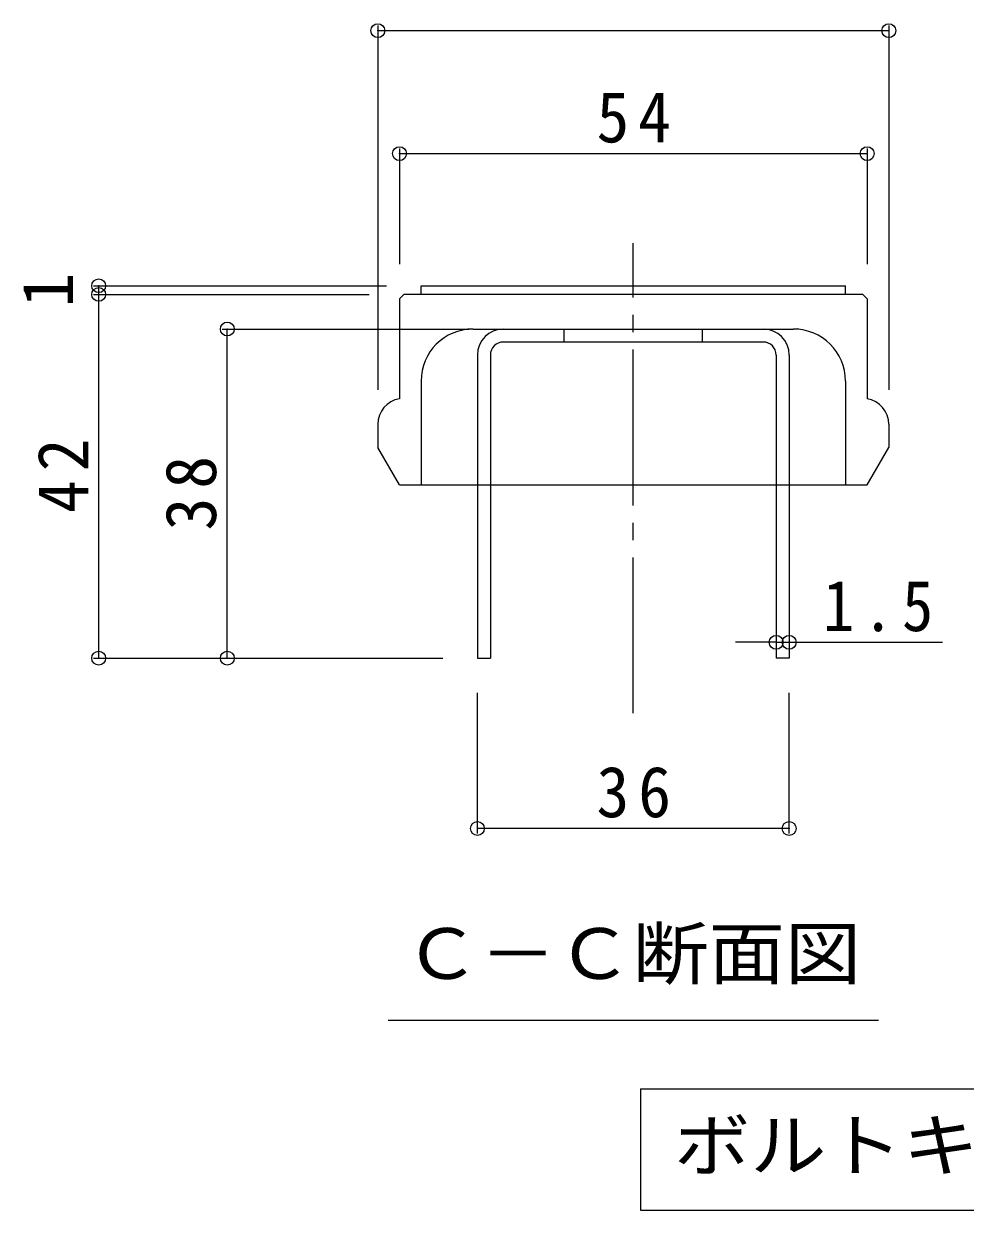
# Model space of a CAD drawing. Units: millimetres on the paper, enlarged 10 times, with parts at other scales. Extents: x -1321 to 1678, y -1966 to 1518.
# Drawn here: x 229 to 772, y 167 to 852 of the extents above; entities that cross this region are included whole.
import ezdxf
from ezdxf.enums import TextEntityAlignment as Align

# ---------------------------------------------------------------- set-up
doc = ezdxf.new("R2010")
doc.units = ezdxf.units.MM
doc.header["$LTSCALE"] = 10
doc.header["$PDMODE"] = 32
doc.header["$PDSIZE"] = 8
doc.linetypes.add('CHAIN2', pattern=[12, 9, -1, 1, -1])
doc.linetypes.add('DASHED1', pattern=[1.8, 1.2, -0.6])
for name, color, linetype, lineweight in [('D-4', 7, 'Continuous', 9), ('D-5', 7, 'Continuous', 9), ('D-7', 6, 'Continuous', 9), ('D-8', 4, 'Continuous', 9)]:
    doc.layers.add(name, color=color, linetype=linetype, lineweight=lineweight)
doc.styles.add('ＭＳ ゴシック', font='')
doc.styles.get('ＭＳ ゴシック').set_extended_font_data('MS Gothic')

msp = doc.modelspace()

# ---------------------------------------------------------------- linework, layer by layer
at = {"layer": 'D-4'}
for p, q in [((433.2, 851.13), (433.2, 640.91)), ((728.2, 851.13), (728.2, 640.91)), ((433.2, 848.13), (728.2, 848.13)), ((445.7, 780.16), (445.7, 713.41)), ((445.7, 777.16), (715.7, 777.16)), ((715.7, 780.16), (715.7, 713.41)), ((269.08, 700.91), (438.2, 700.91)), ((272.08, 695.91), (272.08, 700.91)), ((269.08, 695.91), (428.2, 695.91)), ((272.08, 485.91), (272.08, 695.91)), ((343.31, 675.91), (485.7, 675.91)), ((346.31, 485.91), (346.31, 675.91)), ((663.2, 495.08), (639.67, 495.08)), ((663.2, 495.08), (670.7, 495.08)), ((670.7, 495.08), (759.24, 495.08)), ((269.08, 485.91), (470.7, 485.91)), ((490.7, 384.66), (490.7, 465.91)), ((670.7, 384.66), (670.7, 465.91)), ((670.7, 387.66), (490.7, 387.66))]:
    msp.add_line(p, q, dxfattribs=at)
for p in [(433.2, 848.13), (728.2, 848.13), (445.7, 777.16), (715.7, 777.16), (272.08, 700.91), (272.08, 695.91), (346.31, 675.91), (663.2, 495.08), (670.7, 495.08), (272.08, 485.91), (346.31, 485.91), (490.7, 387.66), (670.7, 387.66)]:
    msp.add_point(p, dxfattribs=at)
at = {"layer": 'D-5'}
for p, q in [((439.2, 277), (722.2, 277)), ((584.91, 237.27), (584.91, 167.27)), ((584.91, 237.27), (1248.44, 237.27)), ((584.91, 167.27), (1248.44, 167.27))]:
    msp.add_line(p, q, dxfattribs=at)
at = {"layer": 'D-7', "linetype": 'CHAIN2'}
msp.add_line((580.7, 454.13), (580.7, 725.39), dxfattribs=at)
at = {"layer": 'D-7'}
for p, q in [((458.2, 695.91), (458.2, 700.91)), ((458.2, 700.91), (703.2, 700.91)), ((703.2, 695.91), (703.2, 700.91)), ((445.7, 693.41), (448.2, 695.91)), ((445.7, 693.41), (445.7, 635.7)), ((713.2, 695.91), (448.2, 695.91)), ((488.2, 675.91), (673.2, 675.91)), ((458.2, 645.91), (458.2, 585.91)), ((703.2, 645.91), (703.2, 585.91)), ((433.2, 620.91), (433.2, 607.57)), ((728.2, 620.91), (728.2, 607.57)), ((445.7, 585.91), (433.2, 607.57)), ((715.7, 585.91), (728.2, 607.57)), ((445.7, 585.91), (490.7, 585.91)), ((498.2, 585.91), (663.2, 585.91)), ((670.7, 585.91), (715.7, 585.91))]:
    msp.add_line(p, q, dxfattribs=at)
at = {"layer": 'D-7', "linetype": 'DASHED1'}
for p, q in [((490.7, 585.91), (498.2, 585.91)), ((663.2, 585.91), (670.7, 585.91))]:
    msp.add_line(p, q, dxfattribs=at)
at = {"layer": 'D-7'}
msp.add_lwpolyline([(713.2, 695.91), (715.7, 693.41), (715.7, 635.7)], dxfattribs=at)
for centre, radius, start, end in [((488.2, 645.91), 30, 90, 180), ((673.2, 645.91), 30, 0, 90), ((448.2, 620.91), 15, 99.59386, 180), ((713.2, 620.91), 15, 0, 80.40614)]:
    msp.add_arc(centre, radius, start, end, dxfattribs=at)
at = {"layer": 'D-8'}
for p, q in [((505.7, 675.91), (655.7, 675.91)), ((540.7, 668.41), (540.7, 675.91)), ((620.7, 668.41), (620.7, 675.91)), ((655.7, 668.41), (505.7, 668.41)), ((490.7, 660.91), (490.7, 485.91)), ((498.2, 660.91), (498.2, 485.91)), ((663.2, 660.91), (663.2, 485.91)), ((670.7, 660.91), (670.7, 485.91)), ((490.7, 485.91), (498.2, 485.91)), ((670.7, 485.91), (663.2, 485.91))]:
    msp.add_line(p, q, dxfattribs=at)
for centre, radius, start, end in [((505.7, 660.91), 15, 90, 180), ((655.7, 660.91), 15, 0, 90), ((505.7, 660.91), 7.5, 90, 180), ((655.7, 660.91), 7.5, 0, 90)]:
    msp.add_arc(centre, radius, start, end, dxfattribs=at)

# ---------------------------------------------------------------- texts
at = {"layer": 'D-4', "color": 2, "style": 'ＭＳ ゴシック'}
msp.add_text('1', height=29.33, rotation=90, dxfattribs=at).set_placement((266.08, 688.41), align=Align.BOTTOM_LEFT)
at = {"layer": 'D-4', "color": 2, "char_height": 29.33, "attachment_point": 7, "style": 'ＭＳ ゴシック'}
for s, insert in [('\\T1.27;\\W0.95;54', (559.45, 783.16)), ('\\T1.27;\\W0.9;1.5', (690.26, 501.08)), ('\\T1.27;\\W0.95;36', (559.45, 393.66))]:
    msp.add_mtext(s, dxfattribs=dict(at, insert=insert))
at = {"layer": 'D-4', "color": 2, "char_height": 29.33, "attachment_point": 7, "rotation": 90, "style": 'ＭＳ ゴシック'}
for s, insert in [('\\T1.27;\\W0.95;42', (266.08, 569.66)), ('\\T1.27;\\W0.95;38', (340.31, 559.66))]:
    msp.add_mtext(s, dxfattribs=dict(at, insert=insert))
at = {"layer": 'D-5', "color": 2, "style": 'ＭＳ ゴシック', "width": 1.1}
for s, p in [('Ｃ－Ｃ断面図', (448.2, 292)), ('ボルトキャップＨＣ－Ｌ詳細図', (604.17, 181.27))]:
    msp.add_text(s, height=29.33, dxfattribs=at).set_placement(p, align=Align.BOTTOM_LEFT)

doc.saveas('drawing.dxf')
